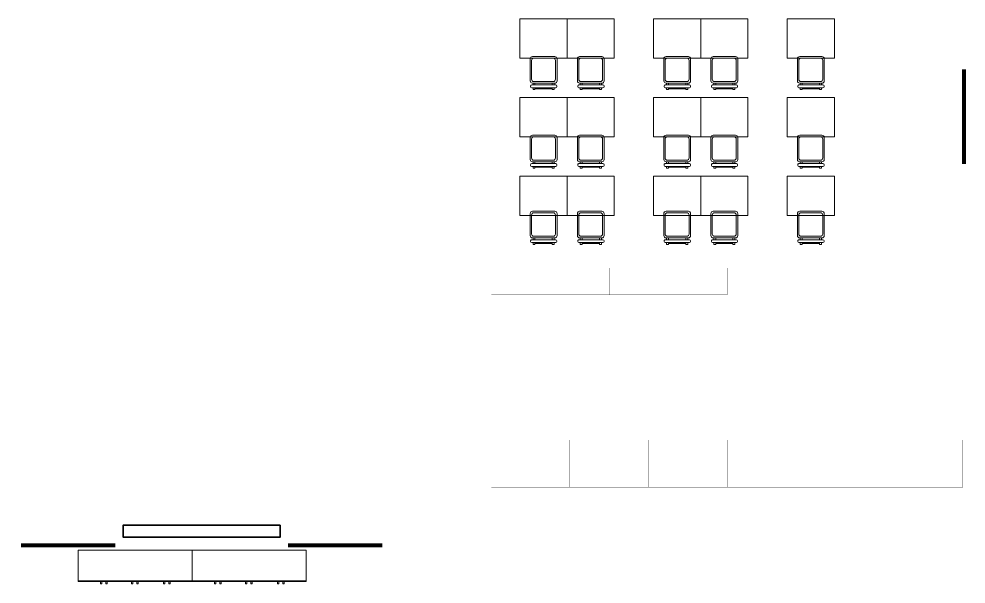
# Model space of a CAD drawing. Header units: millimetres. Extents: x -217756 to 263180, y 55413 to 130608.
# Drawn here: x -76091 to -64041, y 63583 to 70767 of the extents above; entities that cross this region are included whole.
import ezdxf

# ---------------------------------------------------------------- set-up
doc = ezdxf.new("R2010")
doc.units = ezdxf.units.MM
doc.layers.add('ТХ_корр_25.03.26', color=1, linetype='Continuous', lineweight=30, plot=False)
doc.layers.add('ТХ_мебель передв', color=250, linetype='Continuous', lineweight=13)
doc.layers.add('ТХ_обор_комп принт', color=30, linetype='Continuous', lineweight=13)

# ---------------------------------------------------------------- blocks, each defined once
blk = doc.blocks.new('стул №3-5')
at = {"linetype": 'ByBlock', "extrusion": (-6.19742e-05, 0.000470712, 1)}
for p, q in [((-15087, 16642, 197), (-15393, 16642, 197)), ((-15373, 16665, 197), (-15348, 16665, 197)), ((-15373, 16665, 197), (-15373, 16642, 197)), ((-15348, 16642, 197), (-15348, 16665, 197)), ((-15348, 16653, 197), (-15129, 16653, 197)), ((-15129, 16665, 197), (-15104, 16665, 197)), ((-15129, 16665, 197), (-15129, 16642, 197)), ((-15104, 16642, 197), (-15104, 16665, 197)), ((-15407, 16628, 197), (-15407, 16620, 197)), ((-15393, 16606, 197), (-15087, 16606, 197)), ((-15373, 16606, 197), (-15373, 16583, 197)), ((-15348, 16583, 197), (-15348, 16606, 197)), ((-15129, 16606, 197), (-15129, 16583, 197)), ((-15104, 16583, 197), (-15104, 16606, 197)), ((-15073, 16620, 197), (-15073, 16628, 197))]:
    blk.add_line(p, q, dxfattribs=at)
at = {"ltscale": 100, "extrusion": (-6.19742e-05, 0.000470712, 1), "elevation": 206}
for points in [[(-15380, 16583), (-15097, 16583, -0.414169), (-15068, 16554), (-15068, 16274, -0.414258), (-15097, 16245), (-15380, 16245, -0.414169), (-15409, 16274), (-15409, 16554, -0.414258)], [(-15360, 16563), (-15114, 16563, -0.414214), (-15085, 16534), (-15085, 16293, -0.414214), (-15114, 16264), (-15360, 16264, -0.414214), (-15389, 16293), (-15389, 16534, -0.414214)]]:
    blk.add_lwpolyline(points, format="xyb", close=True, dxfattribs=at)
at = {"linetype": 'ByBlock', "extrusion": (-6.19742e-05, 0.000470712, 1)}
for centre, start, end in [((-15393, 16628, 206), 90, 180), ((-15087, 16628, 206), 0, 90), ((-15393, 16620, 206), 180, 270), ((-15087, 16620, 206), 270, 0)]:
    blk.add_arc(centre, 13.9, start, end, dxfattribs=at)
blk = doc.blocks.new('A$C3cc2d96b')
at = {"layer": 'ТХ_мебель передв', "rotation": 180}
for p in [(133580, -44067, -197), (134180, -44067, -197), (135280, -44067, -197), (135880, -44067, -197), (136980, -44067, -197), (133580, -45067, -197), (134180, -45067, -197), (135280, -45067, -197), (135880, -45067, -197), (136980, -45067, -197), (133580, -46034, -197), (134180, -46034, -197), (135280, -46034, -197), (135880, -46034, -197), (136980, -46034, -197)]:
    blk.add_blockref('стул №3-5', p, dxfattribs=at)
blk = doc.blocks.new('_стол№3-№5')
blk.add_lwpolyline([(-169868, 526261), (-169368, 526261), (-169368, 525661), (-169868, 525661)], close=True)
blk = doc.blocks.new('A$Cb4bdf09c')
at = {"layer": 'ТХ_мебель передв', "rotation": 270}
for p in [(-377143, -229702), (-376543, -229702), (-375443, -229702), (-374843, -229702), (-373743, -229702), (-377143, -230702), (-376543, -230702), (-375443, -230702), (-374843, -230702), (-373743, -230702), (-377143, -231702), (-376543, -231702), (-375443, -231702), (-374843, -231702), (-373743, -231702)]:
    blk.add_blockref('_стол№3-№5', p, dxfattribs=at)
blk = doc.blocks.new('тумба 1450х400х750')
at = {"lineweight": 15, "ltscale": 100}
blk.add_line((-12776, 30271), (-14226, 30271), dxfattribs=at)
for points in [[(-12776, 29883), (-12776, 30283), (-14226, 30283), (-14226, 29883)], [(-13949, 30283), (-13932, 30283), (-13932, 30313), (-13949, 30313)], [(-13881, 30283), (-13864, 30283), (-13864, 30313), (-13881, 30313)], [(-13542, 30283), (-13525, 30283), (-13525, 30313), (-13542, 30313)], [(-13474, 30283), (-13457, 30283), (-13457, 30313), (-13474, 30313)], [(-13145, 30283), (-13128, 30283), (-13128, 30313), (-13145, 30313)], [(-13077, 30283), (-13060, 30283), (-13060, 30313), (-13077, 30313)]]:
    blk.add_lwpolyline(points, close=True, dxfattribs=at)
blk = doc.blocks.new('A$C9644fe81')
at = {"layer": 'ТХ_мебель передв', "rotation": 180}
for p in [(130242, -36704), (131692, -36704)]:
    blk.add_blockref('тумба 1450х400х750', p, dxfattribs=at)
blk = doc.blocks.new('У194')
at = {"lineweight": 0, "ltscale": 100, "transparency": 33554687, "const_width": 2, "elevation": 0}
blk.add_lwpolyline([(348122, -100115), (348122, -99515), (349122, -99515), (349122, -100115)], close=True, dxfattribs=at)
blk = doc.blocks.new('У502')
at = {"layer": 'ТХ_мебель передв', "ltscale": 100, "const_width": 2}
blk.add_lwpolyline([(-70053.5, 67424.5), (-68553.5, 67424.5), (-68553.5, 67084.5), (-70053.5, 67084.5)], close=True, dxfattribs=at)

msp = doc.modelspace()

# ---------------------------------------------------------------- linework, layer by layer
at = {"layer": 'ТХ_мебель передв', "const_width": 50}
for points in [[(-64066, 70125), (-64066, 68925)], [(-74866, 64076), (-76066, 64076)], [(-71466, 64076), (-72666, 64076)]]:
    msp.add_lwpolyline(points, dxfattribs=at)
at = {"layer": 'ТХ_обор_комп принт', "color": 18, "lineweight": 35, "true_color": 0x000000}
msp.add_lwpolyline([(-72766, 64331), (-72766, 64181), (-74766, 64181), (-74766, 64331)], close=True, dxfattribs=at)

# ---------------------------------------------------------------- block references
msp.add_blockref('A$C9644fe81', (-218356, 130601))
at = {"layer": 'ТХ_корр_25.03.26', "ltscale": 100}
for name in ['A$Cb4bdf09c', 'A$C3cc2d96b']:
    msp.add_blockref(name, (-218234, 130601), dxfattribs=at)
at = {"layer": 'ТХ_мебель передв'}
for name, p in [('У502', (-27, 176)), ('У502', (1473, 176)), ('У194', (-418203, 164930, 0)), ('У194', (-417203, 164930, 0)), ('У194', (-416203, 164930, 0)), ('У194', (-415203, 164930, 0)), ('У194', (-414203, 164930, 0)), ('У194', (-413203, 164930, 0))]:
    msp.add_blockref(name, p, dxfattribs=at)

doc.saveas('drawing.dxf')
